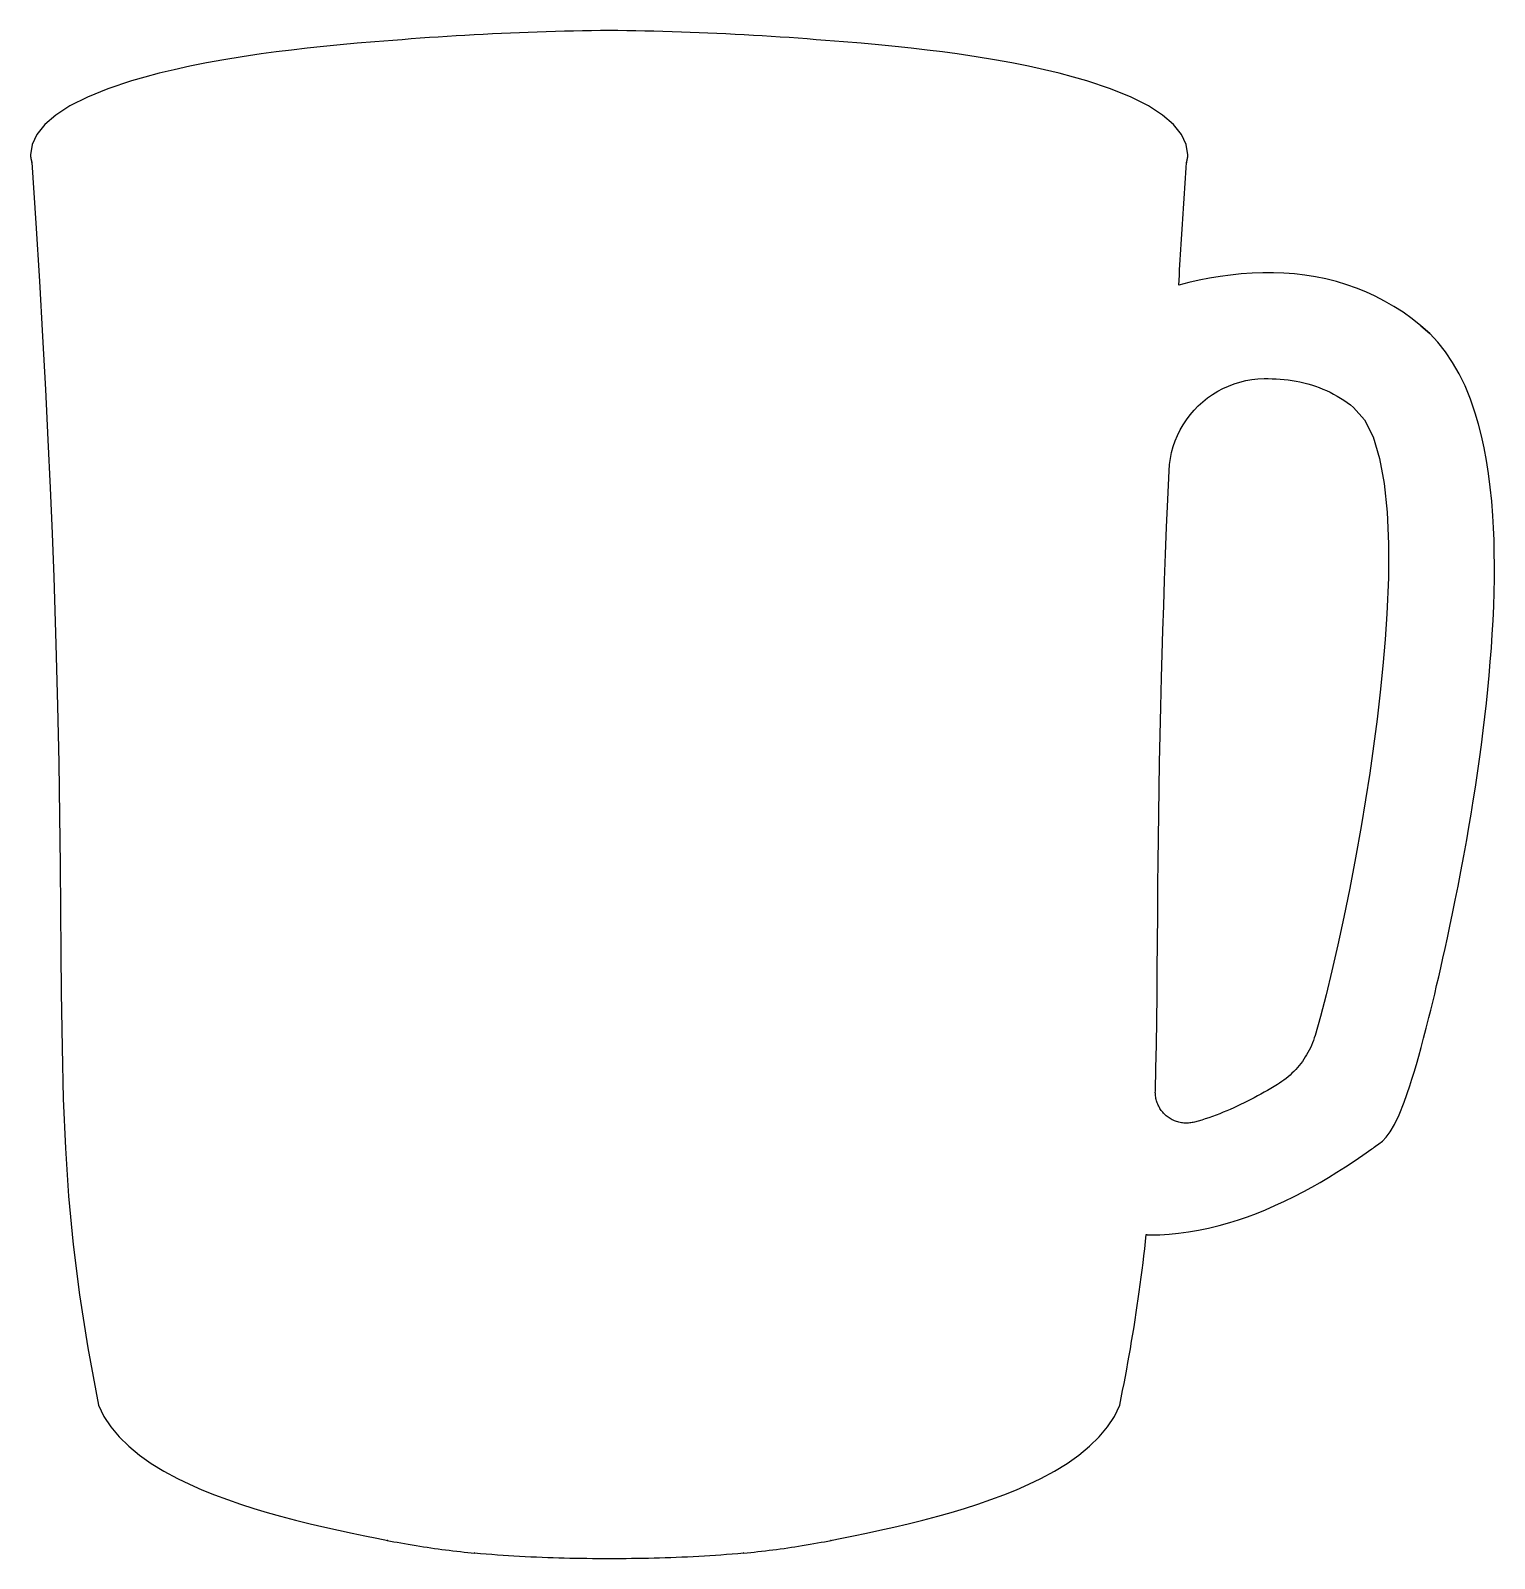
# Model space of a CAD drawing. Extents: x 467 to 950, y 456 to 961.
import ezdxf

# ---------------------------------------------------------------- set-up
doc = ezdxf.new("R2010")
doc.units = 0
doc.header["$MEASUREMENT"] = 0
doc.layers.add('Poly', color=3, linetype='CONTINUOUS')

msp = doc.modelspace()

# ---------------------------------------------------------------- linework, layer by layer
at = {"layer": 'Poly', "color": 0, "true_color": 0x000000}
for points in [[(926.0531, 863.0992), (923.115815, 865.403364), (920.136694, 867.521575), (917.119088, 869.459036), (914.06635, 871.22095), (910.98183, 872.81252), (907.868881, 874.23895), (904.730854, 875.505442), (901.5711, 876.6172), (898.136985, 877.650485), (894.685678, 878.515981), (891.221364, 879.220274), (887.748225, 879.76995), (884.270446, 880.171595), (880.792209, 880.431794), (877.3177, 880.557134), (873.8511, 880.5542), (870.285768, 880.423452), (866.738131, 880.170278), (863.212854, 879.801909), (859.7146, 879.325575), (856.248034, 878.748507), (852.817819, 878.077934), (849.42862, 877.321089), (846.0851, 876.4852), (846.183401, 878.147112), (846.282569, 879.815622), (846.382627, 881.490764), (846.4836, 883.172575), (846.58551, 884.861089), (846.688381, 886.556341), (846.792237, 888.258366), (846.8971, 889.9672), (846.999858, 891.629153), (847.103413, 893.297763), (847.207811, 894.973028), (847.3131, 896.65495), (847.419327, 898.343528), (847.526537, 900.038763), (847.63478, 901.740653), (847.7441, 903.4492), (847.850739, 905.112565), (847.958397, 906.782434), (848.067063, 908.458843), (848.176725, 910.141825), (848.287371, 911.831417), (848.398991, 913.527653), (848.511571, 915.230569), (848.6251, 916.9402), (848.623508, 916.9357), (848.621741, 916.9312), (848.619809, 916.9267), (848.617725, 916.9222), (848.6155, 916.9177), (848.613147, 916.9132), (848.610676, 916.9087), (848.6081, 916.9042), (848.607241, 916.902653), (848.604975, 916.898575), (848.601772, 916.892809), (848.5981, 916.8862), (848.594428, 916.879591), (848.591225, 916.873825), (848.588959, 916.869747), (848.5881, 916.8682), (848.585524, 916.8637), (848.583053, 916.8592), (848.5807, 916.8547), (848.578475, 916.8502), (848.576391, 916.8457), (848.574459, 916.8412), (848.572692, 916.8367), (848.5711, 916.8322), (848.573397, 916.838907), (848.575787, 916.845544), (848.578272, 916.852134), (848.58085, 916.8587), (848.583522, 916.865266), (848.586288, 916.871856), (848.589147, 916.878493), (848.5921, 916.8852), (848.593045, 916.887477), (848.595538, 916.893481), (848.599061, 916.90197), (848.6031, 916.9117), (848.607139, 916.92143), (848.610662, 916.929919), (848.613155, 916.935923), (848.6141, 916.9382), (848.617051, 916.94462), (848.619897, 916.951122), (848.622625, 916.957694), (848.625225, 916.964325), (848.627684, 916.971003), (848.629991, 916.977716), (848.632133, 916.984452), (848.6341, 916.9912), (848.634143, 916.991243), (848.634256, 916.991356), (848.634416, 916.991516), (848.6346, 916.9917), (848.634784, 916.991884), (848.634944, 916.992044), (848.635057, 916.992157), (848.6351, 916.9922), (848.6351, 916.9932), (848.667297, 917.095622), (848.698616, 917.198138), (848.72902, 917.300747), (848.758475, 917.40345), (848.786946, 917.506247), (848.814397, 917.609138), (848.840793, 917.712122), (848.8661, 917.8152), (848.890522, 917.91954), (848.913537, 918.024044), (848.935147, 918.128688), (848.95535, 918.23345), (848.974147, 918.338305), (848.991538, 918.443231), (849.007522, 918.548204), (849.0221, 918.6532), (849.035215, 918.758999), (849.046772, 918.864903), (849.056711, 918.970925), (849.064975, 919.077075), (849.071504, 919.183366), (849.076241, 919.289809), (849.079125, 919.396417), (849.0801, 919.5032), (848.56009, 922.910042), (846.999209, 926.237934), (844.39618, 929.475429), (840.749725, 932.611075), (836.058567, 935.633425), (830.321428, 938.531028), (823.537032, 941.292436), (815.7041, 943.9062), (811.31212, 945.177155), (806.647819, 946.405278), (801.711034, 947.589081), (796.5016, 948.727075), (791.019354, 949.817772), (785.264131, 950.859684), (779.235768, 951.851323), (772.9341, 952.7912), (768.035319, 953.460186), (762.983162, 954.098716), (757.777537, 954.706143), (752.41835, 955.281825), (746.905506, 955.825116), (741.238913, 956.335372), (735.418475, 956.811948), (729.4441, 957.2542), (726.414442, 957.500786), (723.401272, 957.736638), (720.404672, 957.961895), (717.424725, 958.1767), (714.461512, 958.381192), (711.515116, 958.575513), (708.585618, 958.759802), (705.6731, 958.9342), (702.630696, 959.107003), (699.607053, 959.269247), (696.602278, 959.421061), (693.616475, 959.562575), (690.64975, 959.693917), (687.702209, 959.815216), (684.773957, 959.9266), (681.8651, 960.0282), (678.811026, 960.125307), (675.778631, 960.211997), (672.768034, 960.288444), (669.77935, 960.354825), (666.812698, 960.411315), (663.868194, 960.458091), (660.945955, 960.495327), (658.0461, 960.5232), (655.146286, 960.495327), (652.224147, 960.458091), (649.279766, 960.411315), (646.313225, 960.354825), (643.324606, 960.288444), (640.313991, 960.211997), (637.281461, 960.125307), (634.2271, 960.0282), (631.318284, 959.9266), (628.390131, 959.815216), (625.442713, 959.693917), (622.4761, 959.562575), (619.490362, 959.421061), (616.485569, 959.269247), (613.461791, 959.107003), (610.4191, 958.9342), (607.506623, 958.759802), (604.577225, 958.575513), (601.630952, 958.381192), (598.66785, 958.1767), (595.687967, 957.961895), (592.69135, 957.736638), (589.678045, 957.500786), (586.6481, 957.2542), (580.674014, 956.811948), (574.853725, 956.335372), (569.187186, 955.825116), (563.67435, 955.281825), (558.31517, 954.706143), (553.1096, 954.098716), (548.057592, 953.460186), (543.1591, 952.7912), (536.857102, 951.851323), (530.828491, 950.859684), (525.07309, 949.817772), (519.590725, 948.727075), (514.381219, 947.589081), (509.444397, 946.405278), (504.780082, 945.177155), (500.3881, 943.9062), (492.555168, 941.292436), (485.770772, 938.531028), (480.033633, 935.633425), (475.342475, 932.611075), (471.69602, 929.475429), (469.092991, 926.237934), (467.53211, 922.910042), (467.0121, 919.5032), (467.013075, 919.396417), (467.015959, 919.289809), (467.020696, 919.183366), (467.027225, 919.077075), (467.035489, 918.970925), (467.045428, 918.864903), (467.056985, 918.758999), (467.0701, 918.6532), (467.084719, 918.548204), (467.100803, 918.443231), (467.118317, 918.338305), (467.137225, 918.23345), (467.157493, 918.128688), (467.179084, 918.024044), (467.201965, 917.91954), (467.2261, 917.8152), (467.25145, 917.712122), (467.277959, 917.609138), (467.305571, 917.506247), (467.334225, 917.40345), (467.363864, 917.300747), (467.394428, 917.198138), (467.42586, 917.095622), (467.4581, 916.9932), (467.4581, 916.9922), (467.4581, 916.992157), (467.4581, 916.992044), (467.4581, 916.991884), (467.4581, 916.9917), (467.4581, 916.991516), (467.4581, 916.991356), (467.4581, 916.991243), (467.4581, 916.9912), (467.458959, 916.988923), (467.461225, 916.982919), (467.464428, 916.97443), (467.4681, 916.9647), (467.471772, 916.95497), (467.474975, 916.946481), (467.477241, 916.940477), (467.4781, 916.9382), (467.479088, 916.935923), (467.481694, 916.929919), (467.485377, 916.92143), (467.4896, 916.9117), (467.493823, 916.90197), (467.497506, 916.893481), (467.500112, 916.887477), (467.5011, 916.8852), (467.501959, 916.882923), (467.504225, 916.876919), (467.507428, 916.86843), (467.5111, 916.8587), (467.514772, 916.84897), (467.517975, 916.840481), (467.520241, 916.834477), (467.5211, 916.8322), (467.519508, 916.8367), (467.517741, 916.8412), (467.515809, 916.8457), (467.513725, 916.8502), (467.5115, 916.8547), (467.509147, 916.8592), (467.506676, 916.8637), (467.5041, 916.8682), (467.503241, 916.869747), (467.500975, 916.873825), (467.497772, 916.879591), (467.4941, 916.8862), (467.490428, 916.892809), (467.487225, 916.898575), (467.484959, 916.902653), (467.4841, 916.9042), (467.481567, 916.9087), (467.479209, 916.9132), (467.477016, 916.9177), (467.474975, 916.9222), (467.473075, 916.9267), (467.471303, 916.9312), (467.469649, 916.9357), (467.4681, 916.9402), (468.764987, 896.911249), (469.934069, 877.777153), (470.982354, 859.507175), (471.91685, 842.070575), (472.744565, 825.436616), (473.472506, 809.574559), (474.107682, 794.453667), (474.6571, 780.0432), (475.387084, 757.978057), (475.937537, 737.589247), (476.338834, 718.743444), (476.62135, 701.307325), (476.815459, 685.147565), (476.951538, 670.130841), (477.059959, 656.123827), (477.1711, 642.9932), (477.406491, 624.810889), (477.814663, 607.832153), (478.495366, 591.619284), (479.54835, 575.734575), (481.073366, 559.740319), (483.170163, 543.198809), (485.938491, 525.672339), (489.4781, 506.7232), (489.4701, 506.7252), (489.4621, 506.7272), (489.4541, 506.7292), (491.243616, 503.042784), (493.531788, 499.560122), (496.279053, 496.274593), (499.44585, 493.179575), (502.992616, 490.268448), (506.879787, 487.534591), (511.067803, 484.971382), (515.5171, 482.5722), (519.465477, 480.660151), (523.549241, 478.857309), (527.744215, 477.159632), (532.026225, 475.563075), (536.371094, 474.063596), (540.754647, 472.657153), (545.152707, 471.339702), (549.5411, 470.1072), (554.491455, 468.80219), (559.362569, 467.595934), (564.118885, 466.482468), (568.72485, 465.455825), (573.144909, 464.510042), (577.343506, 463.639153), (581.285088, 462.837194), (584.9341, 462.0982), (584.932166, 462.098329), (584.927069, 462.098669), (584.919862, 462.099149), (584.9116, 462.0997), (584.903338, 462.100251), (584.896131, 462.100731), (584.891034, 462.101071), (584.8891, 462.1012), (584.887123, 462.101415), (584.881913, 462.101981), (584.874545, 462.102782), (584.8661, 462.1037), (584.857655, 462.104618), (584.850288, 462.105419), (584.845077, 462.105985), (584.8431, 462.1062), (584.841166, 462.106329), (584.836069, 462.106669), (584.828862, 462.107149), (584.8206, 462.1077), (584.812338, 462.108251), (584.805131, 462.108731), (584.800034, 462.109071), (584.7981, 462.1092), (585.827293, 461.903186), (586.912584, 461.692966), (588.049789, 461.479393), (589.234725, 461.263325), (590.463207, 461.045616), (591.731053, 460.827122), (593.034079, 460.608698), (594.3681, 460.3912), (595.530959, 460.206983), (596.710788, 460.024466), (597.904959, 459.844221), (599.11085, 459.666825), (600.325834, 459.49285), (601.547287, 459.322872), (602.772584, 459.157464), (603.9991, 458.9972), (605.241065, 458.84069), (606.478881, 458.690309), (607.709807, 458.546655), (608.9311, 458.410325), (610.140018, 458.281917), (611.333819, 458.162028), (612.50976, 458.051257), (613.6651, 457.9502), (613.664498, 457.950458), (613.662912, 457.951138), (613.66067, 457.952098), (613.6581, 457.9532), (613.65553, 457.954302), (613.653288, 457.955263), (613.651702, 457.955942), (613.6511, 457.9562), (613.650498, 457.956415), (613.648913, 457.956981), (613.64667, 457.957782), (613.6441, 457.9587), (613.64153, 457.959618), (613.639288, 457.960419), (613.637702, 457.960985), (613.6371, 457.9612), (613.636498, 457.961458), (613.634913, 457.962138), (613.63267, 457.963098), (613.6301, 457.9642), (613.62753, 457.965302), (613.625288, 457.966262), (613.623702, 457.966942), (613.6231, 457.9672), (615.535258, 457.809436), (617.427178, 457.660028), (619.299903, 457.5188), (621.154475, 457.385575), (622.991938, 457.260179), (624.813334, 457.142434), (626.619707, 457.032167), (628.4121, 456.9292), (630.301746, 456.828159), (632.178022, 456.734934), (634.04218, 456.649374), (635.895475, 456.571325), (637.739161, 456.500636), (639.574491, 456.437153), (641.402719, 456.380725), (643.2251, 456.3312), (645.081006, 456.287471), (646.93335, 456.250622), (648.783444, 456.220405), (650.6326, 456.196575), (652.482131, 456.178886), (654.33335, 456.167091), (656.187569, 456.160944), (658.0461, 456.1602), (659.904961, 456.160944), (661.759428, 456.167091), (663.610825, 456.178886), (665.460475, 456.196575), (667.309704, 456.220405), (669.159834, 456.250622), (671.012192, 456.287471), (672.8681, 456.3312), (674.690151, 456.380725), (676.518131, 456.437153), (678.353284, 456.500636), (680.19685, 456.571325), (682.050073, 456.649374), (683.914194, 456.734934), (685.790455, 456.828159), (687.6801, 456.9292), (689.472493, 457.032167), (691.278866, 457.142434), (693.100262, 457.260179), (694.937725, 457.385575), (696.792297, 457.5188), (698.665022, 457.660028), (700.556942, 457.809436), (702.4691, 457.9672), (702.468498, 457.966942), (702.466913, 457.966263), (702.46467, 457.965302), (702.4621, 457.9642), (702.45953, 457.963098), (702.457288, 457.962138), (702.455702, 457.961458), (702.4551, 457.9612), (702.454498, 457.960985), (702.452913, 457.960419), (702.45067, 457.959618), (702.4481, 457.9587), (702.44553, 457.957782), (702.443287, 457.956981), (702.441702, 457.956415), (702.4411, 457.9562), (702.440498, 457.955942), (702.438913, 457.955263), (702.43667, 457.954302), (702.4341, 457.9532), (702.43153, 457.952098), (702.429287, 457.951138), (702.427702, 457.950458), (702.4271, 457.9502), (703.582768, 458.051257), (704.758944, 458.162028), (705.952885, 458.281917), (707.16185, 458.410325), (708.383096, 458.546655), (709.613881, 458.690309), (710.851463, 458.84069), (712.0931, 458.9972), (713.319618, 459.157464), (714.544928, 459.322872), (715.766418, 459.49285), (716.981475, 459.666825), (718.187485, 459.844221), (719.381834, 460.024466), (720.561911, 460.206983), (721.7251, 460.3912), (723.058791, 460.608698), (724.361569, 460.827122), (725.629237, 461.045616), (726.8576, 461.263325), (728.042463, 461.479393), (729.179631, 461.692966), (730.264909, 461.903186), (731.2941, 462.1092), (731.292166, 462.109071), (731.287069, 462.108731), (731.279862, 462.108251), (731.2716, 462.1077), (731.263338, 462.107149), (731.256131, 462.106669), (731.251034, 462.106329), (731.2491, 462.1062), (731.247123, 462.105985), (731.241912, 462.105419), (731.234545, 462.104618), (731.2261, 462.1037), (731.217655, 462.102782), (731.210287, 462.101981), (731.205077, 462.101415), (731.2031, 462.1012), (731.201166, 462.101071), (731.196069, 462.100731), (731.188862, 462.100251), (731.1806, 462.0997), (731.172338, 462.099149), (731.165131, 462.098669), (731.160034, 462.098329), (731.1581, 462.0982), (734.807112, 462.837194), (738.748694, 463.639153), (742.947291, 464.510042), (747.36735, 465.455825), (751.973315, 466.482468), (756.729631, 467.595934), (761.600745, 468.80219), (766.5511, 470.1072), (770.939782, 471.339702), (775.337991, 472.657153), (779.721598, 474.063596), (784.066475, 475.563075), (788.348493, 477.159632), (792.543522, 478.857309), (796.627434, 480.660151), (800.5761, 482.5722), (805.025069, 484.971382), (809.21285, 487.534591), (813.099881, 490.268448), (816.6466, 493.179575), (819.813444, 496.274593), (822.56085, 499.560122), (824.849256, 503.042784), (826.6391, 506.7292), (826.6311, 506.7272), (826.6231, 506.7252), (826.6141, 506.7232), (827.09535, 509.149305), (827.563475, 511.547919), (828.018663, 513.91986), (828.4611, 516.26595), (828.890975, 518.587009), (829.308475, 520.883856), (829.713788, 523.157313), (830.1071, 525.4082), (830.522407, 527.834575), (830.923991, 530.236388), (831.312098, 532.614669), (831.686975, 534.97045), (832.048868, 537.304763), (832.398022, 539.618638), (832.734684, 541.913106), (833.0591, 544.1892), (833.393094, 546.602444), (833.713553, 548.997278), (834.020817, 551.374979), (834.315225, 553.736825), (834.597118, 556.084093), (834.866834, 558.418059), (835.124715, 560.740003), (835.3711, 563.0512), (835.433123, 563.049757), (835.494725, 563.047716), (835.555952, 563.045136), (835.61685, 563.042075), (835.677467, 563.038593), (835.73785, 563.034747), (835.798045, 563.030596), (835.8581, 563.0262), (835.878768, 563.024567), (835.933256, 563.020263), (836.010291, 563.014177), (836.0986, 563.0072), (836.186909, 563.000223), (836.263944, 562.994138), (836.318432, 562.989833), (836.3391, 562.9882), (836.398495, 562.984555), (836.458194, 562.981169), (836.518221, 562.97811), (836.5786, 562.97545), (836.639354, 562.973259), (836.700506, 562.971606), (836.76208, 562.970563), (836.8241, 562.9702), (839.814213, 563.027585), (842.882256, 563.203341), (846.028534, 563.50287), (849.25335, 563.931575), (852.55701, 564.494858), (855.939819, 565.198122), (859.40208, 566.046768), (862.9441, 567.0462), (865.818733, 567.952514), (868.744225, 568.960278), (871.720717, 570.072221), (874.74835, 571.291075), (877.827264, 572.619569), (880.9576, 574.060434), (884.139498, 575.616401), (887.3731, 577.2902), (890.059383, 578.750229), (892.780553, 580.292559), (895.536715, 581.918679), (898.327975, 583.630075), (901.154438, 585.428237), (904.016209, 587.314653), (906.913395, 589.290811), (909.8461, 591.3582), (910.2401, 591.6392), (910.6361, 591.9202), (911.0301, 592.2002), (912.14985, 592.971608), (913.313288, 593.917403), (914.540944, 595.19669), (915.85335, 596.968575), (917.271038, 599.392163), (918.814538, 602.626559), (920.504381, 606.83087), (922.3611, 612.1642), (923.059969, 614.346655), (923.783178, 616.696466), (924.531629, 619.220675), (925.306225, 621.926325), (926.107868, 624.82046), (926.937459, 627.910122), (927.795903, 631.202354), (928.6841, 634.7042), (929.300086, 637.187946), (929.930241, 639.772356), (930.574856, 642.459563), (931.234225, 645.2517), (931.908641, 648.150899), (932.598397, 651.159294), (933.303786, 654.279016), (934.0251, 657.5122), (934.801518, 661.052163), (935.625631, 664.895841), (936.489729, 669.025292), (937.3861, 673.422575), (938.307034, 678.069749), (939.244819, 682.948872), (940.191745, 688.042003), (941.1401, 693.3312), (941.871875, 697.558638), (942.596303, 701.884888), (943.309786, 706.301606), (944.008725, 710.80045), (944.689524, 715.373075), (945.348584, 720.011138), (945.982309, 724.706294), (946.5871, 729.4502), (947.126092, 733.945479), (947.63335, 738.469434), (948.10592, 743.015116), (948.54085, 747.575575), (948.935186, 752.143862), (949.285975, 756.713028), (949.590264, 761.276124), (949.8451, 765.8262), (950.053676, 770.514511), (950.200834, 775.093684), (950.286469, 779.564085), (950.310475, 783.926075), (950.272746, 788.180018), (950.173178, 792.326278), (950.011664, 796.365218), (949.7881, 800.2972), (949.415608, 805.129708), (948.943037, 809.79145), (948.370248, 814.28313), (947.6971, 818.60545), (946.923452, 822.759114), (946.049162, 826.744825), (945.074092, 830.563286), (943.9981, 834.2152), (942.396131, 838.852731), (940.611725, 843.19345), (938.644506, 847.239044), (936.4941, 850.9912), (934.160131, 854.451606), (931.642225, 857.62195), (928.940006, 860.503919), (926.0531, 863.0992), (928.940006, 860.503919), (926.0531, 863.0992)], [(467.458, 916.9916), (467.458129, 916.990827), (467.458469, 916.988788), (467.458949, 916.985905), (467.4595, 916.9826), (467.460051, 916.979295), (467.460531, 916.976413), (467.460871, 916.974373), (467.461, 916.9736), (467.461129, 916.972955), (467.461469, 916.971256), (467.461949, 916.968854), (467.4625, 916.9661), (467.463051, 916.963346), (467.463531, 916.960944), (467.463871, 916.959245), (467.464, 916.9586), (467.464172, 916.957784), (467.464625, 916.955631), (467.465266, 916.952588), (467.466, 916.9491), (467.466734, 916.945612), (467.467375, 916.942569), (467.467828, 916.940416), (467.468, 916.9396), (467.467254, 916.941807), (467.466531, 916.943944), (467.465855, 916.946034), (467.46525, 916.9481), (467.464738, 916.950166), (467.464344, 916.952256), (467.46409, 916.954393), (467.464, 916.9566), (467.463914, 916.95733), (467.463687, 916.959256), (467.463367, 916.961979), (467.463, 916.9651), (467.462633, 916.968221), (467.462313, 916.970944), (467.462086, 916.97287), (467.462, 916.9736), (467.461828, 916.974373), (467.461375, 916.976413), (467.460734, 916.979295), (467.46, 916.9826), (467.459266, 916.985905), (467.458625, 916.988788), (467.458172, 916.990827), (467.458, 916.9916)], [(848.6348, 916.9916), (848.6338, 916.9916), (848.633671, 916.990827), (848.633331, 916.988788), (848.632851, 916.985905), (848.6323, 916.9826), (848.631749, 916.979295), (848.631269, 916.976413), (848.630929, 916.974373), (848.6308, 916.9736), (848.630714, 916.97287), (848.630488, 916.970944), (848.630167, 916.968221), (848.6298, 916.9651), (848.629433, 916.961979), (848.629113, 916.959256), (848.628886, 916.95733), (848.6288, 916.9566), (848.628628, 916.95587), (848.628175, 916.953944), (848.627534, 916.951221), (848.6268, 916.9481), (848.626066, 916.944979), (848.625425, 916.942256), (848.624972, 916.94033), (848.6248, 916.9396), (848.624929, 916.940416), (848.625269, 916.942569), (848.625749, 916.945612), (848.6263, 916.9491), (848.626851, 916.952588), (848.627331, 916.955631), (848.627671, 916.957784), (848.6278, 916.9586), (848.627929, 916.959245), (848.628269, 916.960944), (848.628749, 916.963346), (848.6293, 916.9661), (848.629851, 916.968854), (848.630331, 916.971256), (848.630671, 916.972955), (848.6308, 916.9736), (848.630972, 916.974373), (848.631425, 916.976413), (848.632066, 916.979295), (848.6328, 916.9826), (848.633534, 916.985905), (848.634175, 916.988788), (848.634628, 916.990827), (848.6348, 916.9916)], [(891.0801, 628.8012), (890.818553, 627.964802), (890.532163, 627.13895), (890.221303, 626.324161), (889.88635, 625.52095), (889.527678, 624.729833), (889.145662, 623.951325), (888.740678, 623.185942), (888.3131, 622.4342), (887.860116, 621.690657), (887.384912, 620.961856), (886.887866, 620.24829), (886.36935, 619.55045), (885.829741, 618.868829), (885.269413, 618.203919), (884.688741, 617.556212), (884.0881, 616.9262), (883.472463, 616.318403), (882.837819, 615.729075), (882.184565, 615.158684), (881.5131, 614.6077), (880.823823, 614.076591), (880.117131, 613.565825), (879.393424, 613.075872), (878.6531, 612.6072), (877.581219, 611.957325), (876.502553, 611.315325), (875.417442, 610.681763), (874.326225, 610.0572), (873.229243, 609.4422), (872.126834, 608.837325), (871.01934, 608.243138), (869.9071, 607.6602), (868.780235, 607.084296), (867.649116, 606.520966), (866.514082, 605.970784), (865.375475, 605.434325), (864.233633, 604.912163), (863.088897, 604.404872), (861.941606, 603.913026), (860.7921, 603.4372), (859.606924, 602.964948), (858.420131, 602.510872), (857.232073, 602.075616), (856.0431, 601.659825), (854.853565, 601.264143), (853.663819, 600.889216), (852.474213, 600.535686), (851.2851, 600.2042), (850.893717, 600.106778), (850.5006, 600.0252), (850.10617, 599.959372), (849.71085, 599.9092), (849.315061, 599.874591), (848.919225, 599.85545), (848.523764, 599.851684), (848.1291, 599.8632), (847.730875, 599.889384), (847.334491, 599.931106), (846.940379, 599.988251), (846.548975, 600.0607), (846.160711, 600.148337), (845.776022, 600.251044), (845.39534, 600.368704), (845.0191, 600.5012), (844.652188, 600.646735), (844.290491, 600.806544), (843.934442, 600.980555), (843.584475, 601.1687), (843.241024, 601.370907), (842.904522, 601.587106), (842.575403, 601.817227), (842.2541, 602.0612), (841.942311, 602.317257), (841.642288, 602.584153), (841.35417, 602.861479), (841.0781, 603.148825), (840.814217, 603.44578), (840.562663, 603.751934), (840.323577, 604.066878), (840.0971, 604.3902), (839.880991, 604.725667), (839.678288, 605.068809), (839.489178, 605.419241), (839.31385, 605.776575), (839.152491, 606.140425), (839.005288, 606.510403), (838.872428, 606.886124), (838.7541, 607.2672), (838.651805, 607.648604), (838.564053, 608.034309), (838.491043, 608.423929), (838.432975, 608.817075), (838.390047, 609.213362), (838.362459, 609.612403), (838.350411, 610.013811), (838.3541, 610.4172), (838.547819, 617.954052), (838.699163, 625.6972), (838.817037, 633.685786), (838.91035, 641.95895), (838.988006, 650.555833), (839.058912, 659.515575), (839.131975, 668.877317), (839.2161, 678.6802), (839.289196, 686.151858), (839.376553, 693.895778), (839.481653, 701.927253), (839.607975, 710.261575), (839.759, 718.914038), (839.938209, 727.899934), (840.149082, 737.234557), (840.3951, 746.9332), (840.609202, 754.61252), (840.847538, 762.520825), (841.111655, 770.665005), (841.4031, 779.05195), (841.72342, 787.688552), (842.074163, 796.5817), (842.456873, 805.738286), (842.8731, 815.1652), (843.033371, 817.234616), (843.322397, 819.264153), (843.735993, 821.249745), (844.269975, 823.187325), (844.920161, 825.072827), (845.682366, 826.902184), (846.552407, 828.671331), (847.5261, 830.3762), (848.632905, 832.060479), (849.840537, 833.667872), (851.144452, 835.19396), (852.5401, 836.634325), (854.022936, 837.98455), (855.588413, 839.240216), (857.231983, 840.396905), (858.9491, 841.4502), (860.683858, 842.370241), (862.4796, 843.184403), (864.332155, 843.88862), (866.23735, 844.478825), (868.191014, 844.950952), (870.188975, 845.300934), (872.227061, 845.524706), (874.3011, 845.6182), (875.630975, 845.620729), (876.957662, 845.593997), (878.280506, 845.537147), (879.59885, 845.449325), (880.912037, 845.329675), (882.219412, 845.177341), (883.520319, 844.991468), (884.8141, 844.7712), (886.106147, 844.514794), (887.38985, 844.222013), (888.664553, 843.892013), (889.9296, 843.52395), (891.184334, 843.116981), (892.4281, 842.670263), (893.660241, 842.18295), (894.8801, 841.6542), (896.045877, 841.103761), (897.199069, 840.513184), (898.339088, 839.88171), (899.46535, 839.208575), (900.577268, 838.493018), (901.674256, 837.734278), (902.755729, 836.931593), (903.8211, 836.0842), (907.381258, 832.007802), (910.224241, 826.358138), (912.396184, 819.28788), (913.943225, 810.9497), (914.9115, 801.49627), (915.347147, 791.080263), (915.296301, 779.854348), (914.8051, 767.9712), (914.236602, 759.5146), (913.497303, 750.869716), (912.602121, 742.085917), (911.565975, 733.212575), (910.403782, 724.299061), (909.130459, 715.394747), (907.760926, 706.549003), (906.3101, 697.8112), (904.469678, 687.465083), (902.558475, 677.436075), (900.602834, 667.811317), (898.6291, 658.67795), (896.663616, 650.123114), (894.732725, 642.23395), (892.862772, 635.097598), (891.0801, 628.8012)]]:
    msp.add_lwpolyline(points, dxfattribs=at)

doc.saveas('drawing.dxf')
